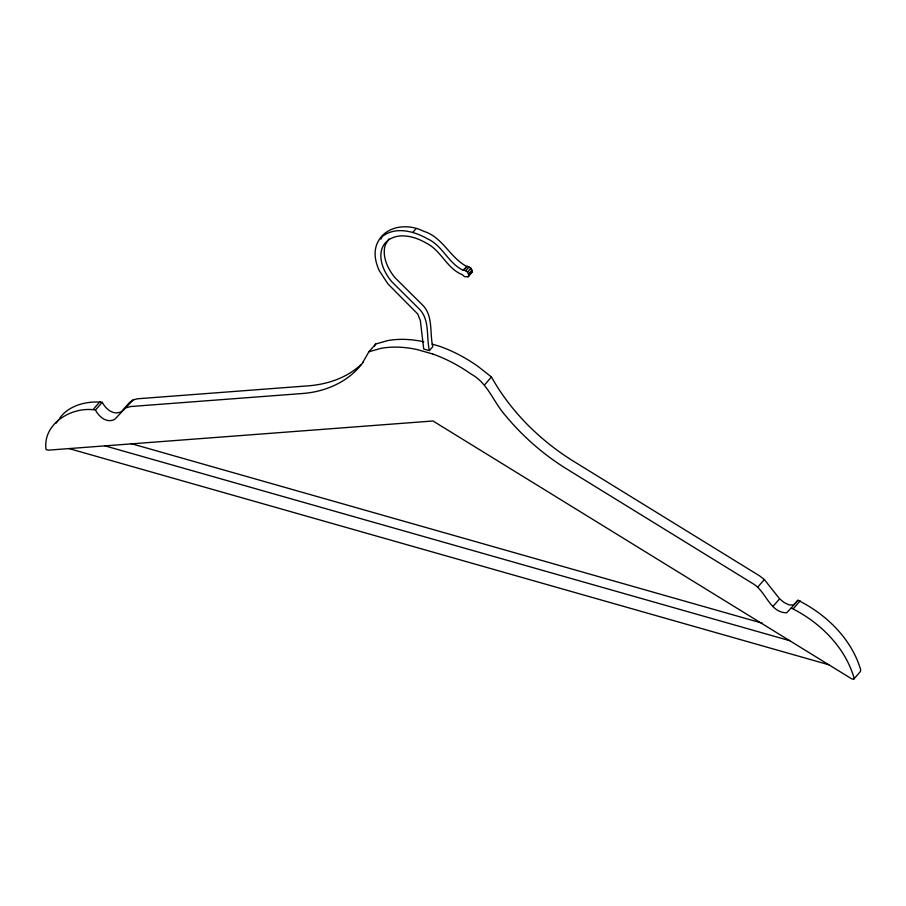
<?xml version="1.0" encoding="UTF-8"?>
<svg xmlns="http://www.w3.org/2000/svg" width="906" height="906" viewBox="0 0 906 906"><rect width="100%" height="100%" fill="white"/><g stroke="black" fill="none" stroke-linecap="round" stroke-linejoin="round"><path stroke-width="1.36" d="M360.815 364.835C346.726 377.757 328.006 384.155 309.195 385.763L137.429 398.787L133.125 399.965L114.734 419.331C106.817 423.555 99.026 416.885 95.47 410.056C72.22 405.979 42.491 423.487 46.025 449.489L48.188 450.169L432.989 420.984L851.504 678.741L853.645 679.274L853.939 677.575C844.811 646.59 819.534 622.026 791.198 608.005L786.612 612.807C769.488 612.615 766.08 590.972 752.705 583.521L565.899 468.47C543.158 454.223 522.728 436.409 505.627 415.718C493.396 402.207 487.892 383.136 471.154 374.099A115.843 75.696 41.1 0 0 432.683 353.986M380.95 239.173L382.151 236.704M362.649 362.694L368.901 351.788L375.662 344.031L387.553 340.633A115.843 75.696 41.1 0 1 423.804 341.777M374.28 346.454L375.662 344.031M466.658 266.409C449.954 257.655 442.649 236.964 423.453 231.189C406.998 222.672 383.034 225.979 376.375 245.526A45.787 29.921 41.1 0 0 379.342 270.735L387.893 283.884L417.711 313.974L420.35 320.509L423.702 348.98L429.399 350.599C426.103 336.805 430.18 319.41 418.855 308.595L391.8 281.755A39.864 26.048 41.1 0 1 384.506 270.532A39.513 25.821 41.1 0 1 381.947 248.776C384.608 240.634 393.034 236.07 401.256 235.9A42.91 28.041 41.1 0 1 425.899 242.91C441.097 250.135 446.601 268.436 462.332 274.699L464.495 276.624L468.062 276.828L472.264 271.743L470.927 268.221L467.168 266.296L463.272 270.294C448.3 263.442 442.683 245.481 427.304 238.72C414.053 231.132 395.492 226.172 382.321 236.5M468.062 276.828L472.264 271.743M56.183 423.113L58.358 420.044M59.796 418.006C69.15 405.061 87.146 400.803 102.231 402.298C105.787 409.127 113.578 415.797 121.495 411.584L129.739 402.264L133.125 399.965M363.385 361.868C349.467 381.494 325.956 391.788 302.434 393.51L130.679 406.534L126.376 407.711M93.25 409.376L100.011 401.63M95.47 410.056L102.231 402.298M388.923 238.878L385.333 244.903A39.513 25.821 41.1 0 0 387.881 266.658A39.864 26.048 41.1 0 0 395.175 277.882L422.241 304.71C433.555 315.537 429.489 332.932 432.774 346.726L429.399 350.599M412.762 232.434L416.137 228.561M463.272 270.294L467.168 266.296M463.781 270.169L465.752 270.747L469.127 266.862M468.889 275.617L467.553 272.106L470.927 268.221M468.696 273.884L472.071 270.011M484.687 384.733L491.448 376.975L477.915 366.341A115.843 75.696 41.1 0 0 439.433 346.228L432.185 344.144M757.597 587.315L764.347 579.557L759.466 575.774L572.66 460.724C539.398 439.863 510.667 411.347 491.448 376.975M772.852 606.59L779.613 598.832L764.347 579.557M791.198 608.005L797.96 600.259C826.295 614.279 851.572 638.843 860.7 669.828L860.406 671.527L853.645 679.274M793.407 608.594L800.168 600.837M797.96 600.259L793.373 605.049L788.752 604.823L783.883 602.354L779.613 598.832M368.901 351.788L380.792 348.391A115.843 75.696 41.1 0 1 417.043 349.535L432.683 353.974M469.84 273.318L471.448 272.955M130.826 443.532L762.433 623.237M105.005 445.865L789.704 640.678M69.071 448.583L828.797 664.755M465.752 270.747L467.553 272.106"/></g></svg>
